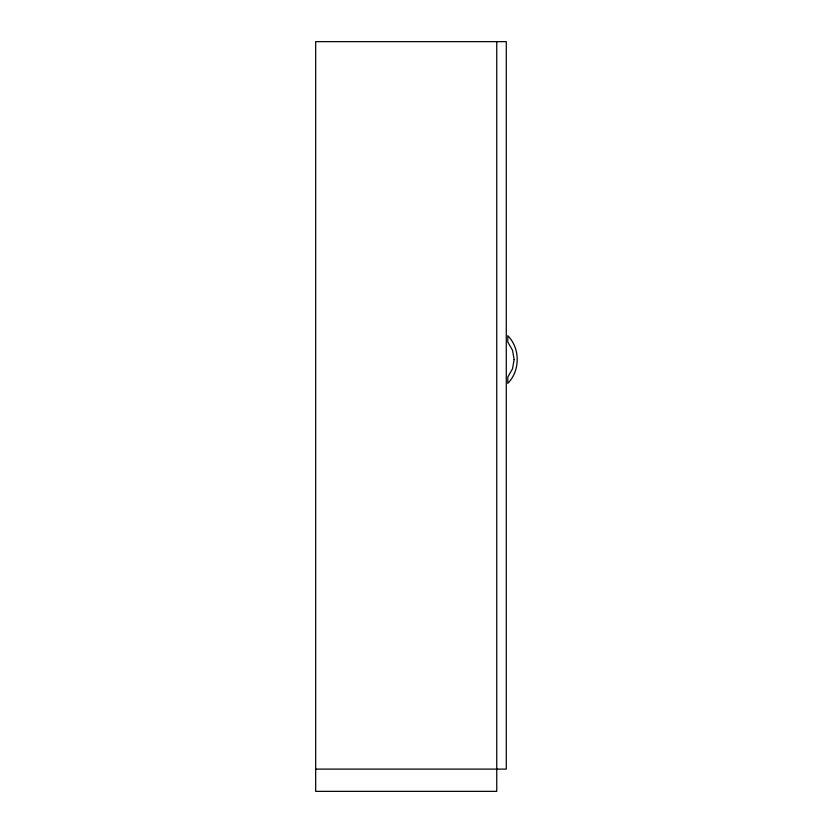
<?xml version="1.0" encoding="UTF-8"?>
<svg xmlns="http://www.w3.org/2000/svg" width="833" height="833" viewBox="0 0 833 833"><rect width="100%" height="100%" fill="white"/><g stroke="black" fill="none" stroke-linecap="round" stroke-linejoin="round"><path stroke-width="1.25" d="M315.676 769.109L506.277 769.109L506.277 41.65L315.676 41.65L315.676 791.35L496.749 791.35L496.749 41.65M514.148 359.533L512.514 368.832L507.797 377.005L507.797 383.357C520.354 370.664 520.354 348.392 507.797 335.709L507.797 342.061L512.514 350.235L514.148 359.533"/></g></svg>
